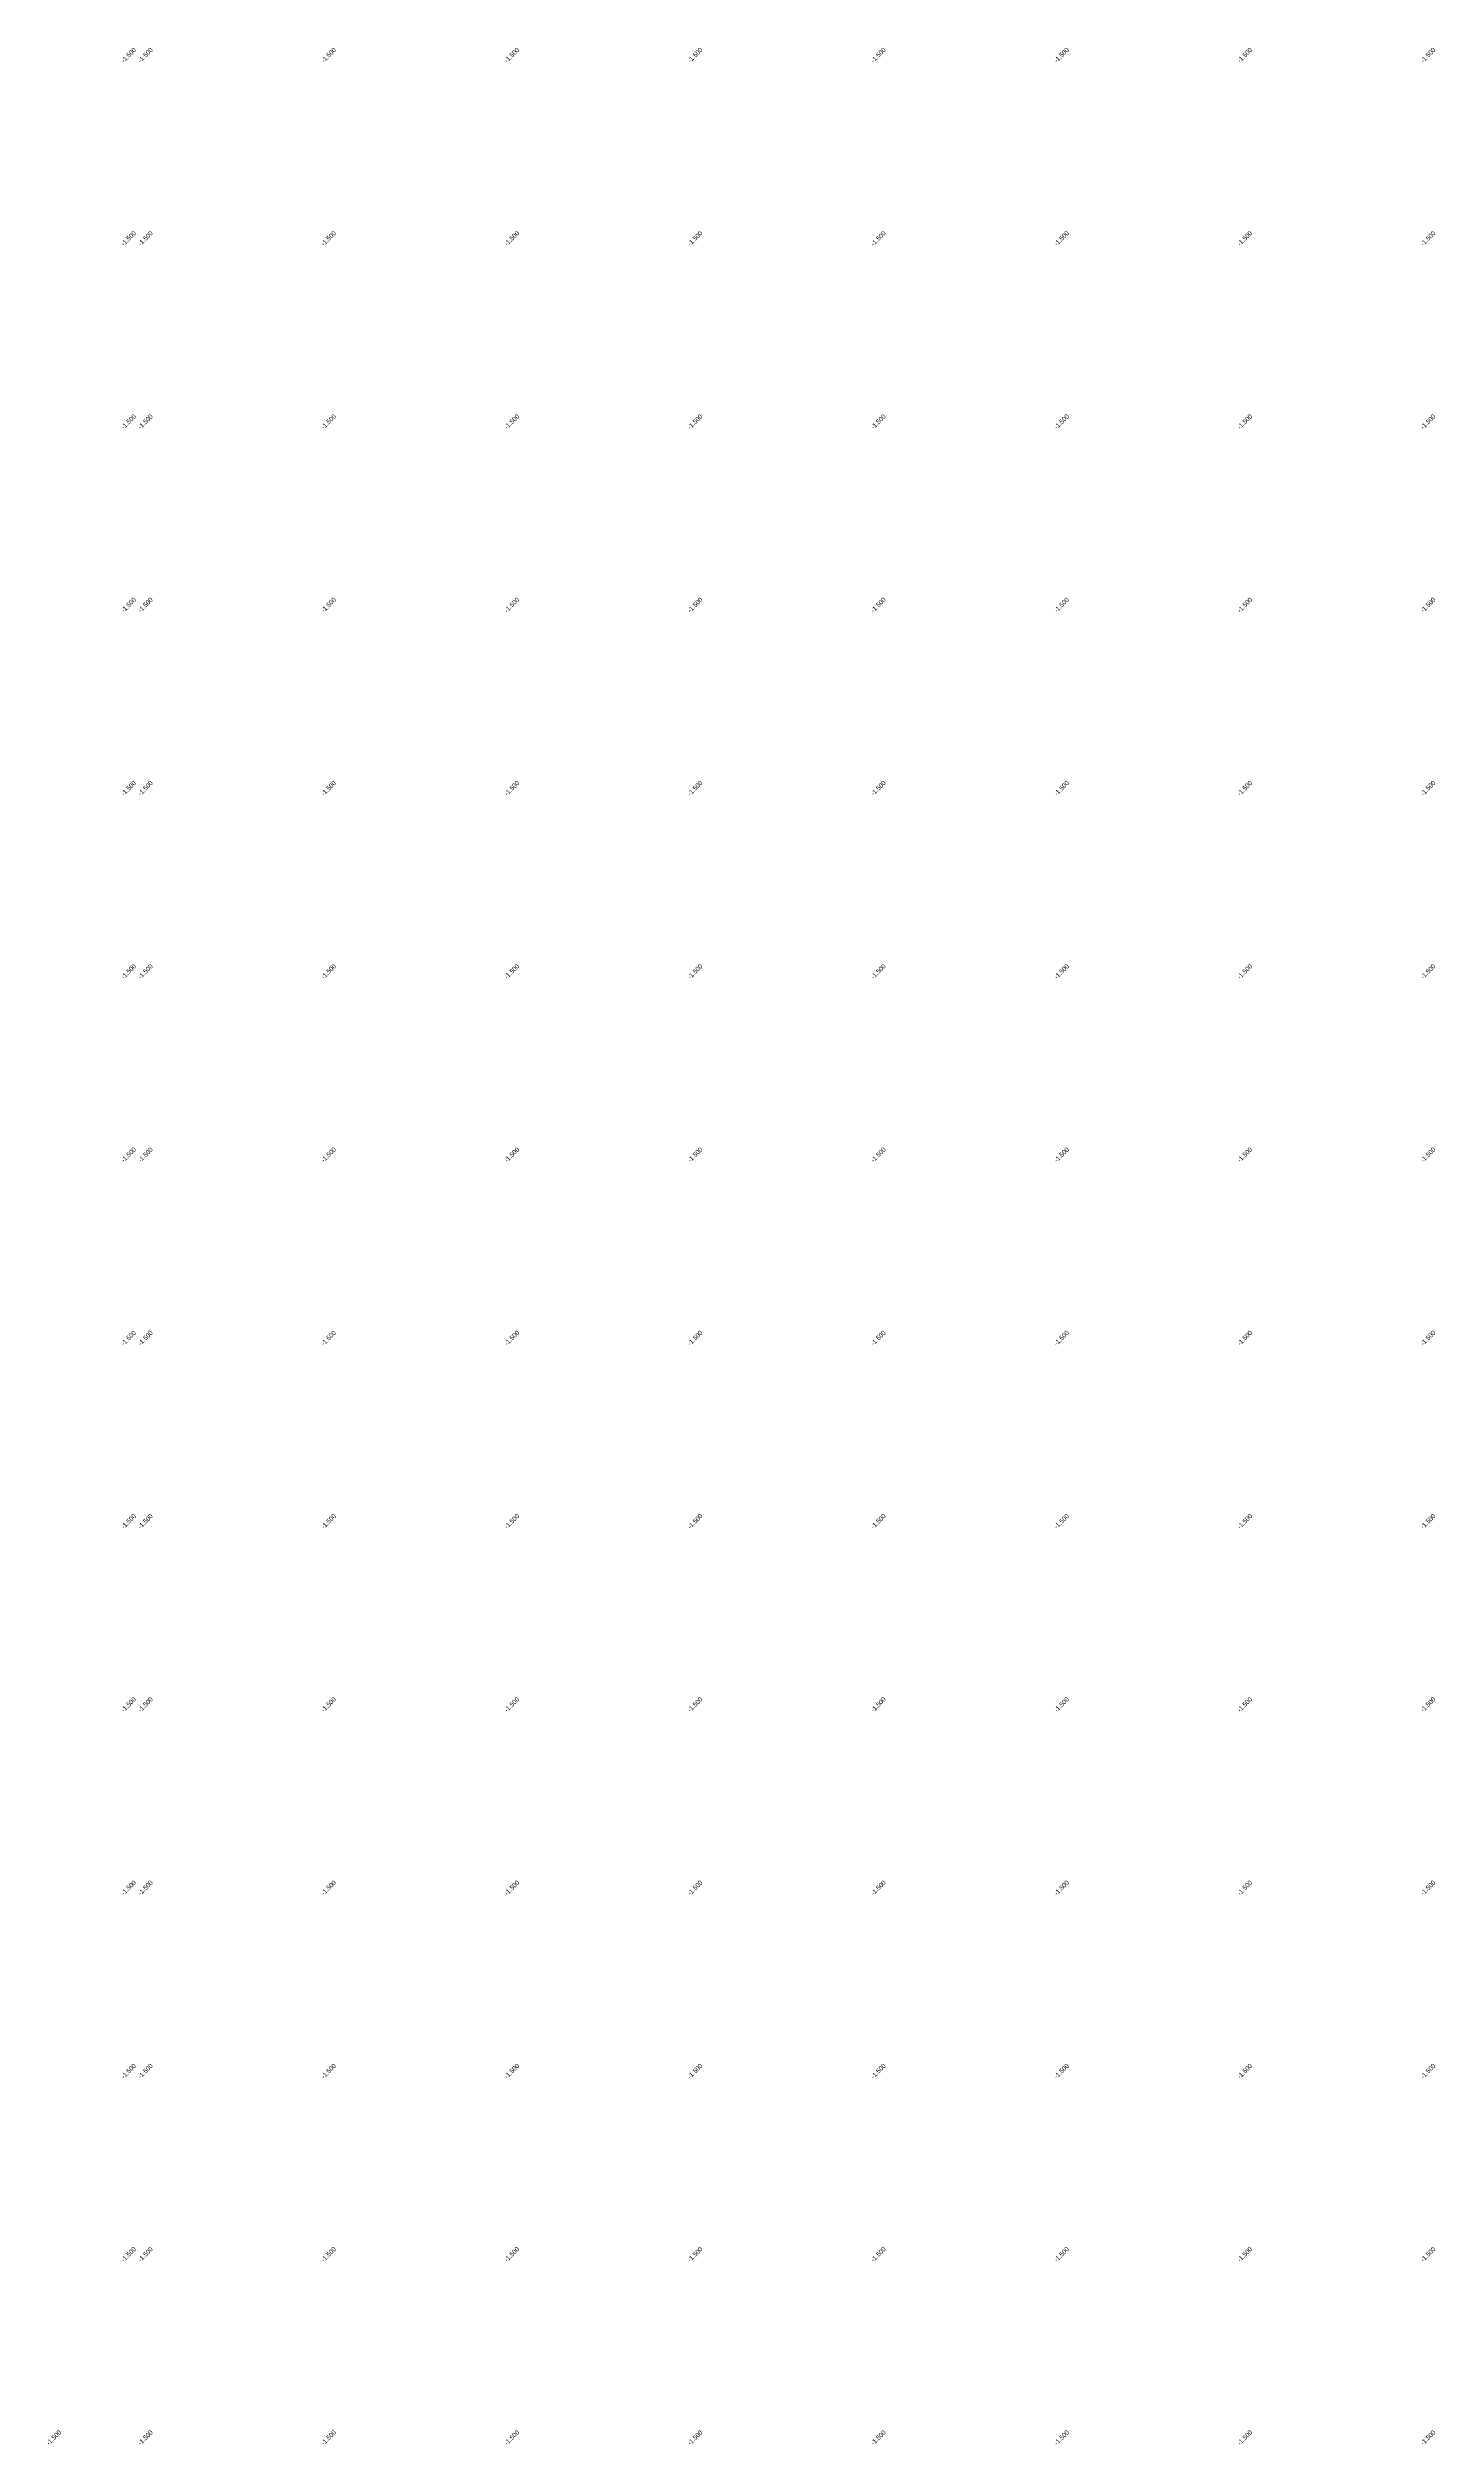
# Model space of a CAD drawing. Header units: metres. Extents: x 286386 to 287779, y 2079267 to 2080589.
# Drawn here: x 286449.4 to 286600.8, y 2080039.3 to 2080300.8 of the extents above; entities that cross this region are included whole.
import ezdxf
from ezdxf.enums import TextEntityAlignment as Align

# ---------------------------------------------------------------- set-up
doc = ezdxf.new("R2010")
doc.units = ezdxf.units.M
doc.header["$MEASUREMENT"] = 0
doc.layers.add('ESElevation', color=150, linetype='Continuous')

msp = doc.modelspace()

# ---------------------------------------------------------------- texts
at = {"layer": 'ESElevation'}
for p in [(286458.17, 2080300), (286460, 2080300), (286480, 2080300), (286500, 2080300), (286520, 2080300), (286540, 2080300), (286560, 2080300), (286580, 2080300), (286600, 2080300), (286458.17, 2080280), (286460, 2080280), (286480, 2080280), (286500, 2080280), (286520, 2080280), (286540, 2080280), (286560, 2080280), (286580, 2080280), (286600, 2080280), (286458.17, 2080260), (286460, 2080260), (286480, 2080260), (286500, 2080260), (286520, 2080260), (286540, 2080260), (286560, 2080260), (286580, 2080260), (286600, 2080260), (286458.17, 2080240), (286460, 2080240), (286480, 2080240), (286500, 2080240), (286520, 2080240), (286540, 2080240), (286560, 2080240), (286580, 2080240), (286600, 2080240), (286458.17, 2080220), (286460, 2080220), (286480, 2080220), (286500, 2080220), (286520, 2080220), (286540, 2080220), (286560, 2080220), (286580, 2080220), (286600, 2080220), (286458.17, 2080200), (286460, 2080200), (286480, 2080200), (286500, 2080200), (286520, 2080200), (286540, 2080200), (286560, 2080200), (286580, 2080200), (286600, 2080200), (286458.17, 2080180), (286460, 2080180), (286480, 2080180), (286500, 2080180), (286520, 2080180), (286540, 2080180), (286560, 2080180), (286580, 2080180), (286600, 2080180), (286458.17, 2080160), (286460, 2080160), (286480, 2080160), (286500, 2080160), (286520, 2080160), (286540, 2080160), (286560, 2080160), (286580, 2080160), (286600, 2080160), (286458.17, 2080140), (286460, 2080140), (286480, 2080140), (286500, 2080140), (286520, 2080140), (286540, 2080140), (286560, 2080140), (286580, 2080140), (286600, 2080140), (286458.17, 2080120), (286460, 2080120), (286480, 2080120), (286500, 2080120), (286520, 2080120), (286540, 2080120), (286560, 2080120), (286580, 2080120), (286600, 2080120), (286458.17, 2080100), (286460, 2080100), (286480, 2080100), (286500, 2080100), (286520, 2080100), (286540, 2080100), (286560, 2080100), (286580, 2080100), (286600, 2080100), (286458.17, 2080080), (286460, 2080080), (286480, 2080080), (286500, 2080080), (286520, 2080080), (286540, 2080080), (286560, 2080080), (286580, 2080080), (286600, 2080080), (286458.17, 2080060), (286460, 2080060), (286480, 2080060), (286500, 2080060), (286520, 2080060), (286540, 2080060), (286560, 2080060), (286580, 2080060), (286600, 2080060), (286450, 2080040), (286460, 2080040), (286480, 2080040), (286500, 2080040), (286520, 2080040), (286540, 2080040), (286560, 2080040), (286580, 2080040), (286600, 2080040)]:
    msp.add_text('-1.500', height=0.5, rotation=45, dxfattribs=at).set_placement(p, align=Align.MIDDLE_CENTER)

doc.saveas('drawing.dxf')
